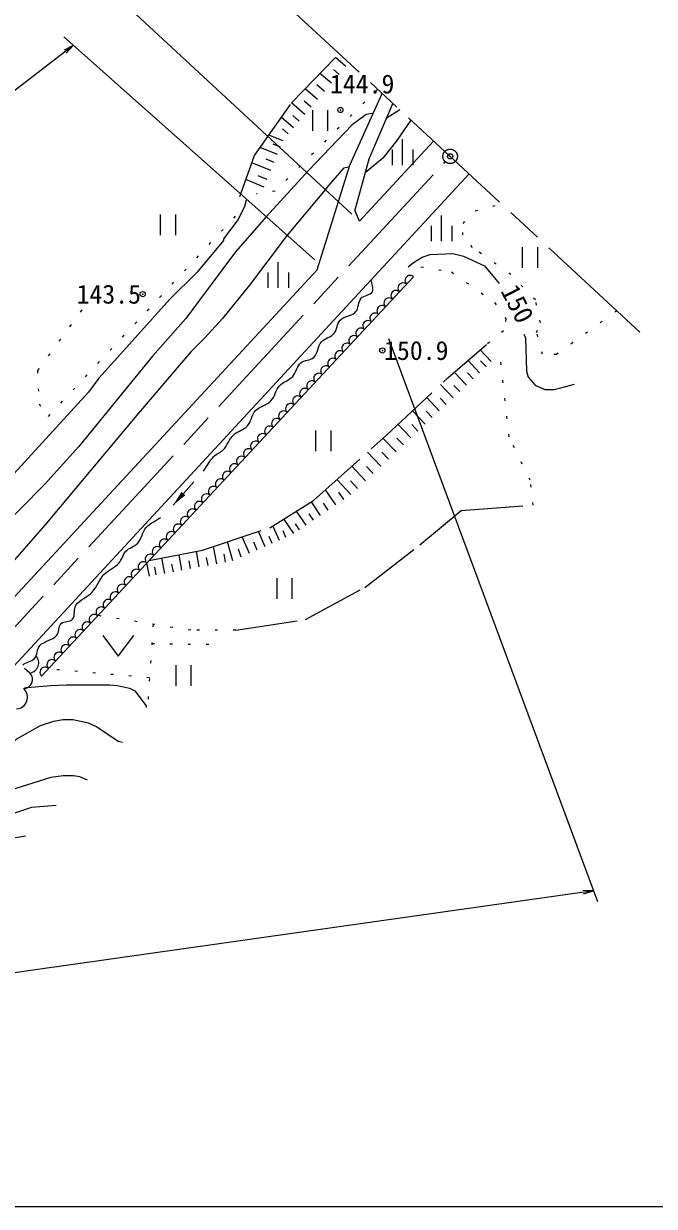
# Model space of a CAD drawing. Units: millimetres, scale not verified. Extents: x 40000 to 680000, y 20000 to 380000.
# Drawn here: x 289288 to 350250, y 205000 to 319295 of the extents above; entities that cross this region are included whole.
import ezdxf
from ezdxf.enums import TextEntityAlignment as Align

# ---------------------------------------------------------------- set-up
doc = ezdxf.new("R2010")
doc.units = ezdxf.units.MM
doc.header["$LTSCALE"] = 1000
doc.header["$PDMODE"] = 32
doc.header["$PDSIZE"] = 500
for name, pattern in [('CHAIN', [18.5, 12, -1.5, 3.5, -1.5]), ('DASHED', [7.5, 6, -1.5]), ('DOTTED', [1.75, 0.25, -1.5])]:
    doc.linetypes.add(name, pattern=pattern)
for name, color, linetype, lineweight in [('M-BGD', 7, 'Continuous', 13), ('M-BMK', 2, 'CHAIN', 13), ('M-STR-HTXT', 7, 'Continuous', 13), ('M-TTL-BAND', 7, 'Continuous', 25)]:
    doc.layers.add(name, color=color, linetype=linetype, lineweight=lineweight)
doc.layers.add('M-OTRS', color=6, linetype='Continuous')
doc.styles.add('ＭＳ ゴシック', font='')
doc.styles.get('ＭＳ ゴシック').set_extended_font_data('MS Gothic')

# ---------------------------------------------------------------- blocks, each defined once
blk = doc.blocks.new('荒地')
at = {"color": 7, "linetype": 'Continuous', "lineweight": 13}
for p, q in [((0, 0), (0, 2.5)), ((-1, 1.5), (-1, 0)), ((1, 1.5), (1, 0))]:
    blk.add_line(p, q, dxfattribs=at)
blk = doc.blocks.new('畑')
at = {"color": 7, "linetype": 'Continuous', "lineweight": 13}
for p, q in [((-1.5, 2), (0, 0)), ((0, 0), (1.5, 2))]:
    blk.add_line(p, q, dxfattribs=at)
blk = doc.blocks.new('田')
at = {"color": 7, "linetype": 'Continuous', "lineweight": 13}
for p, q in [((-0.75, 2), (-0.75, 0)), ((0.75, 0), (0.75, 2))]:
    blk.add_line(p, q, dxfattribs=at)
blk = doc.blocks.new('filled_arrow')
at = {"color": 0, "linetype": 'Continuous', "lineweight": -2}
blk.add_solid([(7.5, 1.25), (0, 0), (7.5, -1.25)], dxfattribs=at)
blk = doc.blocks.new('open_arrow')
at = {"color": 0, "linetype": 'Continuous', "lineweight": -2}
blk.add_lwpolyline([(7.5, 1.25), (0, 0), (7.5, -1.25)], dxfattribs=at)

msp = doc.modelspace()

# ---------------------------------------------------------------- linework, layer by layer
at = {"layer": 'M-BGD', "linetype": 'CHAIN'}
msp.add_line((348860, 289491), (312161, 323450), dxfattribs=at)
at = {"layer": 'M-BGD', "linetype": 'DASHED'}
for p, q in [((315214, 311673), (319780, 316399)), ((311610, 306567), (315214, 311673)), ((310183, 302588), (311610, 306567)), ((330288, 285074), (334042, 288302)), ((324356, 279517), (330288, 285074)), ((317298, 273210), (324356, 279517)), ((313093, 270582), (317298, 273210)), ((327584, 268930), (331564, 272234)), ((331564, 272234), (338547, 272760)), ((306560, 268405), (313093, 270582)), ((322253, 264800), (327584, 268930)), ((301427, 267411), (306560, 268405)), ((316547, 261722), (322253, 264800)), ((309789, 260671), (316547, 261722))]:
    msp.add_line(p, q, dxfattribs=at)
at = {"layer": 'M-BGD'}
for p, q in [((320437, 315168), (319425, 316032)), ((319037, 313528), (317924, 314478)), ((319773, 314390), (319238, 314855)), ((318362, 312738), (317615, 313377)), ((317694, 311956), (316485, 312989)), ((320808, 305624), (323944, 312547)), ((316476, 310530), (315182, 311634)), ((317082, 311240), (316404, 311819)), ((324967, 311600), (322648, 306187)), ((325644, 310973), (324339, 310135)), ((315370, 309235), (314197, 310237)), ((315920, 309879), (315305, 310405)), ((314866, 308645), (314308, 309121)), ((314358, 307977), (312998, 308534)), ((314110, 307373), (313405, 307662)), ((321751, 300213), (328911, 307951)), ((313819, 306661), (312157, 307342)), ((313179, 305100), (311352, 305848)), ((313501, 305884), (312719, 306205)), ((317645, 295511), (320808, 305624)), ((322648, 306187), (321296, 301269)), ((284789, 253378), (332346, 304772)), ((312525, 303502), (310769, 304222)), ((312828, 304243), (311963, 304598)), ((316807, 305111), (312743, 300623)), ((318585, 303417), (314775, 298845)), ((321751, 300213), (321296, 301269)), ((281613, 256572), (317645, 295511)), ((291018, 256241), (326984, 294835)), ((334488, 286630), (333415, 287763)), ((333364, 285566), (332240, 286753)), ((333986, 286154), (333450, 286719)), ((332094, 284362), (330981, 285537)), ((332730, 284965), (332180, 285545)), ((330793, 283131), (329581, 284411)), ((331444, 283747), (330881, 284342)), ((329462, 281871), (328243, 283158)), ((330128, 282502), (329550, 283112)), ((328100, 280581), (326874, 281876)), ((328782, 281227), (328189, 281853)), ((326706, 279261), (325472, 280563)), ((327404, 279922), (326796, 280564)), ((325279, 277910), (324038, 279220)), ((325993, 278586), (325369, 279245)), ((323819, 276527), (322531, 277887)), ((324550, 277219), (323910, 277895)), ((322324, 275112), (320996, 276515)), ((323072, 275820), (322416, 276513)), ((303736, 272764), (305730, 275006)), ((320928, 273789), (319581, 275211)), ((321560, 274388), (320887, 275099)), ((319468, 272784), (318464, 274252)), ((320247, 273317), (319761, 274028)), ((316610, 270829), (315675, 272196)), ((317996, 271777), (317113, 273069)), ((318730, 272279), (318274, 272946)), ((315412, 270010), (314443, 271426)), ((315955, 270381), (315554, 270967)), ((317301, 271302), (316873, 271927)), ((312620, 268743), (311981, 270214)), ((313315, 269045), (313009, 269749)), ((314004, 269345), (313386, 270766)), ((314643, 269622), (314362, 270267)), ((307952, 267099), (307645, 268766)), ((309494, 267383), (309000, 269218)), ((311114, 268088), (310416, 269693)), ((311870, 268417), (311536, 269184)), ((302931, 266174), (302659, 267650)), ((304589, 266480), (304315, 267970)), ((306263, 266788), (305986, 268293)), ((307107, 266943), (306967, 267700)), ((308803, 267256), (308663, 268020)), ((310297, 267732), (310040, 268517)), ((301445, 265901), (301210, 267178)), ((302109, 266023), (301974, 266757)), ((303760, 266327), (303623, 267068)), ((305426, 266634), (305288, 267383)), ((289889, 256532), (289363, 256982)), ((289629, 255157), (289375, 255073))]:
    msp.add_line(p, q, dxfattribs=at)
at = {"layer": 'M-BGD', "linetype": 'DOTTED'}
for p, q in [((323494, 312963), (313600, 303113)), ((313600, 303113), (311798, 302850)), ((332934, 301198), (335484, 301868)), ((291675, 281338), (310071, 301011)), ((331771, 299997), (332934, 301198)), ((331733, 298871), (331771, 299997)), ((332672, 297669), (331733, 298871)), ((336388, 295041), (332672, 297669)), ((327678, 295792), (330644, 295304)), ((330644, 295304), (334811, 292338)), ((338754, 292601), (336388, 295041)), ((339242, 290386), (338754, 292601)), ((294903, 291625), (290623, 285768)), ((334811, 292338), (335900, 290761)), ((346638, 291547), (340781, 287307)), ((335900, 290761), (335675, 289598)), ((338866, 289447), (339242, 290386)), ((335675, 289598), (334042, 288302)), ((339429, 287345), (338866, 289447)), ((340781, 287307), (339429, 287345)), ((290623, 285768), (290774, 282540)), ((336219, 279367), (335393, 286726)), ((290774, 282540), (291675, 281338)), ((338247, 275162), (336219, 279367)), ((338547, 272760), (338247, 275162)), ((305434, 260671), (296476, 262098)), ((301802, 261249), (301304, 253838)), ((309789, 260671), (305434, 260671)), ((301677, 259384), (307311, 259319)), ((301455, 256080), (291660, 256930))]:
    msp.add_line(p, q, dxfattribs=at)
at = {"layer": 'M-BGD'}
for points in [[(322987, 310614), (322395, 310529), (321040, 309513), (316807, 305111)], [(326716, 309981), (325358, 307989), (324003, 306296), (322284, 304863)], [(318585, 303417), (320278, 305365), (320701, 305449)], [(310795, 302232), (310626, 301639), (310033, 300369), (308594, 298507), (308594, 298337), (306054, 295289), (303429, 292665), (298942, 287669), (296571, 285045), (295555, 283690), (286242, 273530), (283279, 270736), (280739, 268450), (277860, 266079), (276251, 264894), (274219, 263793)], [(312743, 300623), (309779, 297237), (304953, 290802), (301736, 287161), (294624, 278441), (291322, 274800), (284210, 267603), (280908, 264555), (276675, 261423)], [(314775, 298845), (311134, 294019), (308509, 290802), (306816, 288939), (305461, 287585), (300381, 281658), (291322, 270821), (286327, 265148), (283702, 262608)], [(326459, 295797), (326967, 296221), (327813, 296729), (328575, 296983), (330777, 297067), (331793, 296813), (333825, 295882), (335264, 294189)], [(306661, 276045), (306785, 276226), (306904, 276410), (307022, 276596), (307140, 276782), (307262, 276964), (307390, 277141), (307527, 277311), (307675, 277471), (307778, 277563), (307889, 277644), (308006, 277718), (308126, 277790), (308246, 277861), (308363, 277936), (308474, 278018), (308576, 278109), (308722, 278277), (308850, 278459), (308967, 278650), (309078, 278846), (309190, 279041), (309309, 279231), (309440, 279410), (309590, 279574), (309739, 279696), (309903, 279800), (310077, 279892), (310255, 279978), (310432, 280066), (310603, 280161), (310762, 280270), (310904, 280400), (311032, 280566), (311135, 280751), (311220, 280948), (311298, 281151), (311375, 281353), (311461, 281550), (311564, 281735), (311692, 281901), (311855, 282048), (312039, 282171), (312236, 282276), (312440, 282373), (312645, 282470), (312843, 282574), (313029, 282695), (313194, 282840), (313325, 283002), (313433, 283181), (313526, 283372), (313611, 283568), (313695, 283765), (313787, 283957), (313892, 284138), (314020, 284304), (314160, 284438), (314317, 284554), (314484, 284658), (314656, 284756), (314829, 284854), (314996, 284958), (315154, 285073), (315296, 285205), (315414, 285355), (315512, 285521), (315597, 285697), (315676, 285877), (315757, 286055), (315848, 286225), (315954, 286382), (316085, 286519), (316222, 286614), (316375, 286682), (316539, 286734), (316708, 286777), (316877, 286821), (317040, 286874), (317190, 286946), (317323, 287045), (317458, 287202), (317561, 287382), (317643, 287578), (317713, 287782), (317782, 287988), (317858, 288189), (317952, 288377), (318074, 288546), (318209, 288673), (318362, 288779), (318526, 288871), (318697, 288956), (318867, 289042), (319031, 289135), (319182, 289243), (319313, 289372), (319410, 289515), (319483, 289674), (319539, 289843), (319588, 290017), (319638, 290189), (319697, 290356), (319773, 290511), (319876, 290649), (320036, 290784), (320221, 290887), (320421, 290969), (320630, 291041), (320838, 291112), (321038, 291195), (321221, 291300), (321378, 291437), (321479, 291580), (321550, 291740), (321602, 291913), (321644, 292092), (321686, 292271), (321736, 292444), (321806, 292606), (321904, 292751), (322021, 292855), (322163, 292933), (322318, 292995), (322479, 293049), (322636, 293107), (322780, 293177), (322902, 293268), (322992, 293389), (323040, 293523), (323055, 293663), (323045, 293808), (323017, 293956), (322979, 294106), (322938, 294257), (322903, 294406), (322880, 294553)], [(337635, 289278), (337804, 288939), (337889, 285722), (338058, 285129), (338735, 284367), (339667, 283944), (340598, 283944), (342545, 284452)], [(289204, 257311), (289328, 257413), (289468, 257494), (289618, 257562), (289773, 257624), (289928, 257686), (290076, 257756), (290212, 257841), (290330, 257949), (290426, 258084), (290497, 258236), (290550, 258399), (290595, 258567), (290639, 258735), (290692, 258898), (290761, 259051), (290856, 259188), (291027, 259346), (291225, 259473), (291441, 259578), (291666, 259673), (291890, 259769), (292105, 259875), (292301, 260003), (292470, 260164), (292554, 260293), (292612, 260439), (292652, 260595), (292685, 260755), (292719, 260915), (292763, 261067), (292827, 261207), (292921, 261328), (293036, 261412), (293171, 261467), (293318, 261502), (293471, 261528), (293624, 261555), (293769, 261592), (293900, 261651), (294009, 261741), (294102, 261882), (294157, 262043), (294186, 262218), (294200, 262400), (294212, 262584), (294232, 262765), (294274, 262936), (294347, 263092), (294501, 263290), (294683, 263462), (294886, 263615), (295101, 263757), (295321, 263896), (295537, 264039), (295740, 264194), (295924, 264369), (296084, 264565), (296227, 264774), (296359, 264993), (296485, 265216), (296611, 265438), (296743, 265656), (296888, 265864), (297050, 266058), (297217, 266217), (297400, 266359), (297592, 266490), (297789, 266616), (297985, 266742), (298174, 266876), (298353, 267021), (298514, 267184), (298611, 267313), (298692, 267453), (298764, 267600), (298830, 267751), (298897, 267901), (298969, 268047), (299053, 268185), (299153, 268311), (299281, 268429), (299424, 268530), (299577, 268620), (299735, 268704), (299893, 268788), (300046, 268878), (300189, 268980), (300316, 269099), (300447, 269267), (300554, 269452), (300646, 269648), (300731, 269849), (300815, 270050), (300907, 270246), (301013, 270431), (301142, 270601), (301292, 270750), (301454, 270885), (301626, 271009), (301805, 271125), (301988, 271236), (302172, 271346), (302354, 271459), (302532, 271577)], [(289629, 255157), (291915, 255327), (293439, 255411), (297587, 255411), (298349, 255327), (299535, 255073), (300043, 254819), (301143, 253379), (301143, 253210)], [(298857, 249823), (298434, 249908), (296317, 251347), (295555, 251686), (294031, 252025), (293100, 252025), (292169, 251855), (290899, 251432), (288613, 250162), (287343, 248977), (285649, 247622), (282940, 246098), (281327, 245718)], [(295471, 246183), (294709, 246521), (294116, 246606), (293100, 246606), (291915, 246437), (288443, 245336), (283956, 242965), (281924, 241526)], [(292423, 243727), (290052, 243558), (287343, 242627), (282009, 239579), (278791, 238224)], [(289459, 240764), (287935, 240510), (280146, 237462)]]:
    msp.add_lwpolyline(points, dxfattribs=at)
for centre, radius, start, end in [((326643, 294472), 498, 46.75313, 227.28418), ((325964, 293744), 498, 46.75313, 227.28418), ((324607, 292288), 498, 46.75313, 227.28418), ((325286, 293016), 498, 46.75313, 227.28418), ((323928, 291560), 498, 46.75313, 227.28418), ((322571, 290103), 498, 46.75313, 227.28418), ((323250, 290831), 498, 46.75313, 227.28418), ((321893, 289375), 498, 46.75313, 227.28418), ((320535, 287919), 498, 46.75313, 227.28418), ((321214, 288647), 498, 46.75313, 227.28418), ((319178, 286462), 498, 46.75313, 227.28418), ((319857, 287190), 498, 46.75313, 227.28418), ((318499, 285734), 498, 46.75313, 227.28418), ((317142, 284278), 498, 46.75313, 227.28418), ((317821, 285006), 498, 46.75313, 227.28418), ((316464, 283549), 498, 46.75313, 227.28418), ((315106, 282093), 498, 46.75313, 227.28418), ((315785, 282821), 498, 46.75313, 227.28418), ((314428, 281365), 498, 46.75313, 227.28418), ((313071, 279908), 498, 46.75313, 227.28418), ((313749, 280637), 498, 46.75313, 227.28418), ((311713, 278452), 498, 46.75313, 227.28418), ((312392, 279180), 498, 46.75313, 227.28418), ((311035, 277724), 498, 46.75313, 227.28418), ((309678, 276268), 498, 46.75313, 227.28418), ((310356, 276996), 498, 46.75313, 227.28418), ((308999, 275539), 498, 46.75313, 227.28418), ((307642, 274083), 498, 46.75313, 227.28418), ((308320, 274811), 498, 46.75313, 227.28418), ((306963, 273355), 498, 46.75313, 227.28418), ((305606, 271898), 498, 46.75313, 227.28418), ((306285, 272627), 498, 46.75313, 227.28418), ((304249, 270442), 498, 46.75313, 227.28418), ((304927, 271170), 498, 46.75313, 227.28418), ((303570, 269714), 498, 46.75313, 227.28418), ((302213, 268257), 498, 46.75313, 227.28418), ((302892, 268986), 498, 46.75313, 227.28418), ((301534, 267529), 498, 46.75313, 227.28418), ((300177, 266073), 498, 46.75313, 227.28418), ((300856, 266801), 498, 46.75313, 227.28418), ((299498, 265345), 498, 46.75313, 227.28418), ((298141, 263888), 498, 46.75313, 227.28418), ((298820, 264616), 498, 46.75313, 227.28418), ((296784, 262432), 498, 46.75313, 227.28418), ((297463, 263160), 498, 46.75313, 227.28418), ((296105, 261704), 498, 46.75313, 227.28418), ((294748, 260247), 498, 46.75313, 227.28418), ((295427, 260975), 498, 46.75313, 227.28418), ((294070, 259519), 498, 46.75313, 227.28418), ((292712, 258063), 498, 46.75313, 227.28418), ((293391, 258791), 498, 46.75313, 227.28418), ((289739, 257526), 1006, 278.58362, 42.36482), ((292034, 257335), 498, 46.75313, 227.28418), ((289276, 255906), 876, 270.81846, 45.57873), ((291355, 256606), 498, 46.75313, 227.28418), ((288544, 254195), 1119, 273.52637, 48.28664)]:
    msp.add_arc(centre, radius, start, end, dxfattribs=at)
for p in [(319905, 310950), (300795, 293155), (323959, 287711)]:
    msp.add_point(p, dxfattribs=at)
at = {"layer": 'M-BMK'}
msp.add_line((283023, 255151), (330035, 305956), dxfattribs=at)
msp.add_circle((330511, 306470), 700, dxfattribs=at)
at = {"layer": 'M-OTRS'}
msp.add_point((330511, 306470), dxfattribs=at)
at = {"layer": 'M-STR-HTXT'}
for p, q in [((321017, 300892), (298235, 321973)), ((317422, 296486), (293160, 318020)), ((294087, 317197), (274951, 302458)), ((324549, 288868), (344739, 234465)), ((344353, 235505), (242758, 221121))]:
    msp.add_line(p, q, dxfattribs=at)
at = {"layer": 'M-TTL-BAND'}
msp.add_line((40000, 205000), (579000, 205000), dxfattribs=at)

# ---------------------------------------------------------------- block references
at = {"layer": 'M-BGD', "xscale": 1000, "yscale": 1000}
for name, p in [('田', (317952, 308923)), ('荒地', (325911, 305619)), ('田', (303235, 298861)), ('荒地', (329666, 298261)), ('田', (338226, 295708)), ('荒地', (313898, 293756)), ('田', (318253, 277987)), ('田', (314498, 263721)), ('畑', (298430, 258165)), ('田', (304737, 255311))]:
    msp.add_blockref(name, p, dxfattribs=at)
at = {"layer": 'M-BGD', "xscale": 200, "yscale": 200, "rotation": 48.3}
msp.add_blockref('filled_arrow', (303736, 272764), dxfattribs=at)
at = {"layer": 'M-STR-HTXT', "xscale": 133, "yscale": 133}
for p, rotation in [((294087, 317197), 217.6), ((344353, 235505), 188.1)]:
    msp.add_blockref('open_arrow', p, dxfattribs=dict(at, rotation=rotation))

# ---------------------------------------------------------------- texts
at = {"layer": 'M-BGD', "style": 'ＭＳ ゴシック'}
msp.add_text('144.9', height=1833, dxfattribs=at).set_placement((318891, 312001), align=Align.BOTTOM_LEFT)
msp.add_text('143.5', height=1833, dxfattribs=at).set_placement((300635, 293155), align=Align.MIDDLE_RIGHT)
msp.add_text('150', height=1833, rotation=297.121, dxfattribs=at).set_placement((335716, 291563), align=Align.BOTTOM_CENTER)
msp.add_text('150.9', height=1833, dxfattribs=at).set_placement((324119, 287711), align=Align.MIDDLE_LEFT)

doc.saveas('drawing.dxf')
